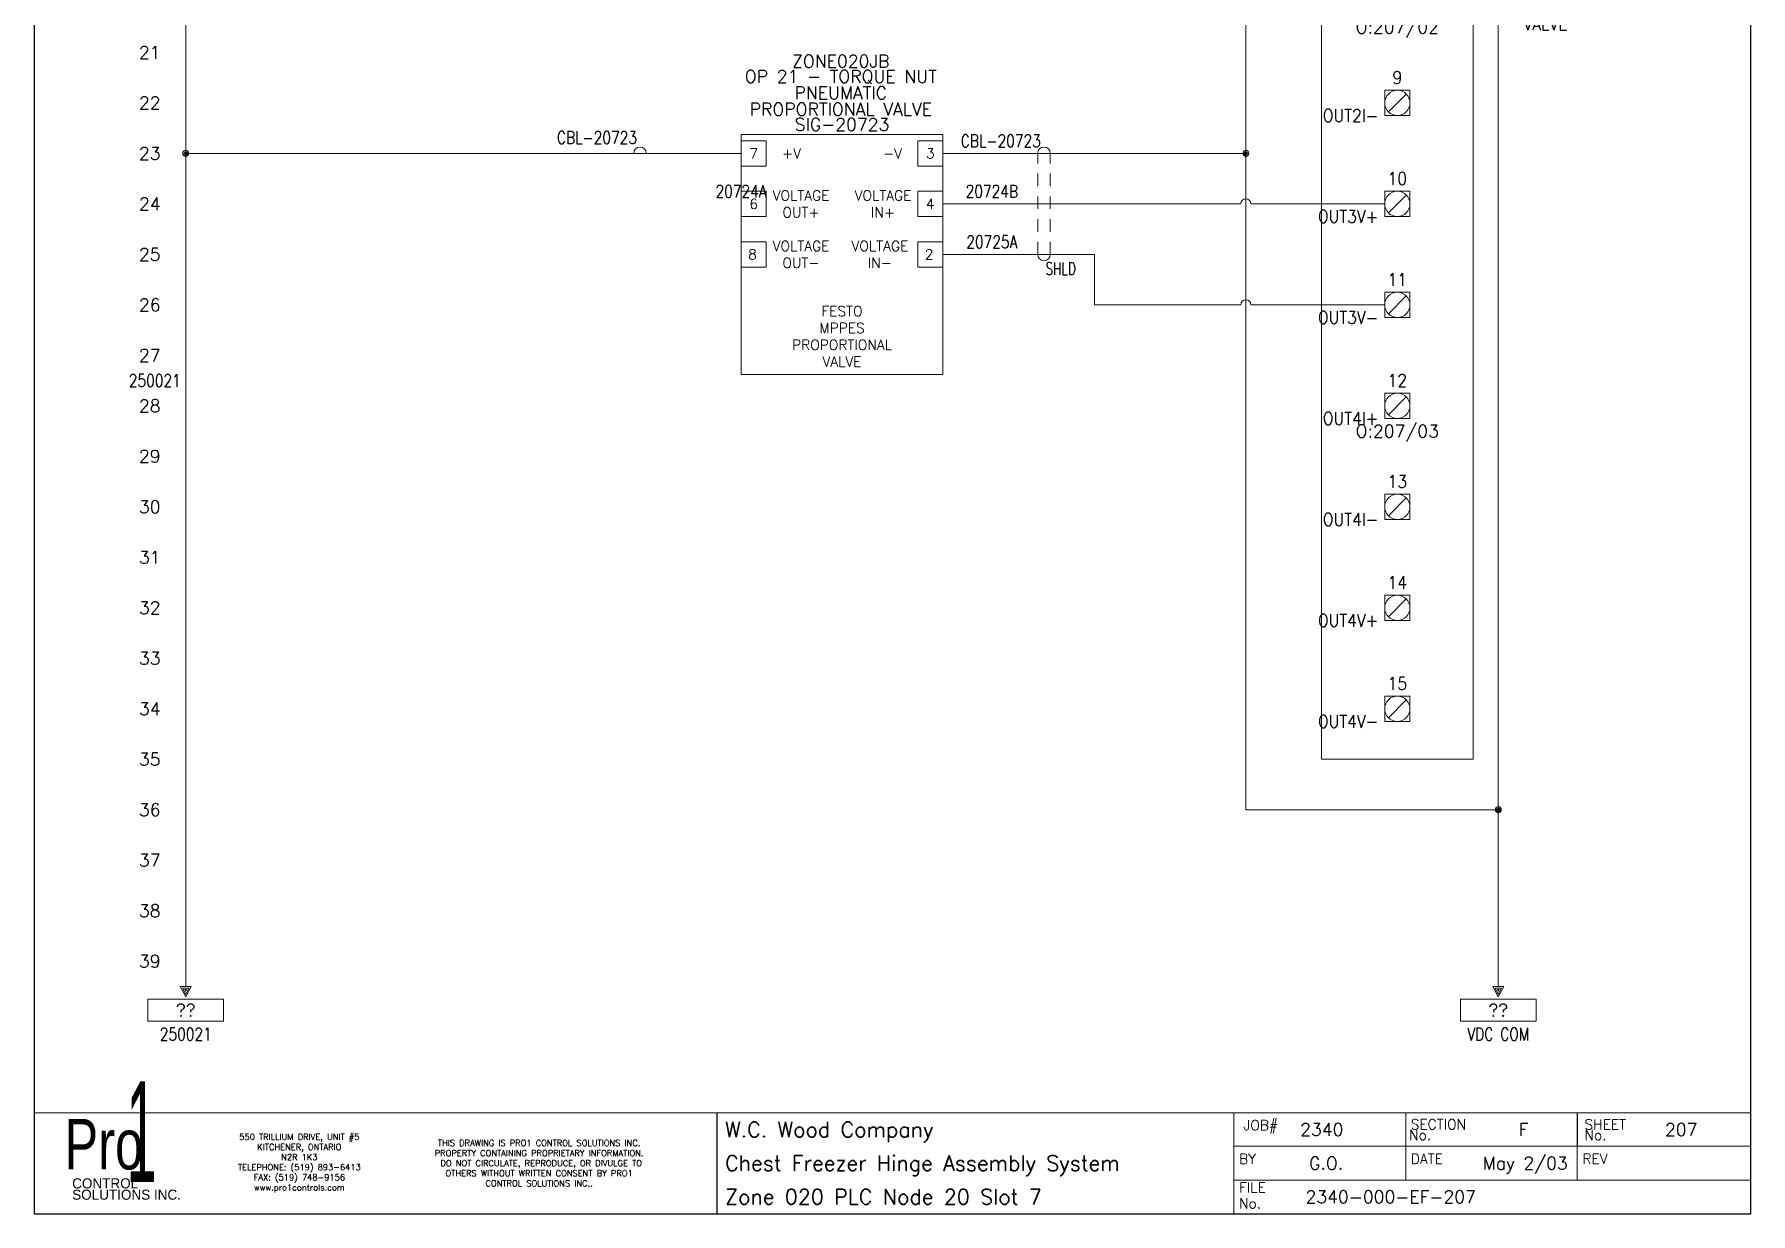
# Model space of a CAD drawing. Header units: inches. Extents: x 0 to 17, y 0 to 23.
# Drawn here: x 0 to 17, y 0 to 11.68 of the extents above; entities that cross this region are included whole.
import ezdxf
from ezdxf.enums import TextEntityAlignment as Align

# ---------------------------------------------------------------- set-up
doc = ezdxf.new("R2010")
doc.units = ezdxf.units.IN
doc.header["$MEASUREMENT"] = 0
doc.linetypes.add('HIDDEN2', pattern=[0.1875, 0.125, -0.0625])
for name, color, linetype, lineweight in [('BOARDER', 5, 'Continuous', 5), ('DESC', 1, 'Continuous', 5), ('LINK', 9, 'HIDDEN2', 5), ('LOC', 8, 'Continuous', 5), ('MISC', 2, 'Continuous', 5), ('SYMS', 7, 'Continuous', 5), ('TAGS', 2, 'Continuous', 5), ('TERMS', 2, 'Continuous', 5), ('Title_Block_Info', 2, 'Continuous', 5), ('WIRENO', 1, 'Continuous', 5), ('WIRES', 7, 'Continuous', 5), ('XREF', 1, 'Continuous', 5)]:
    doc.layers.add(name, color=color, linetype=linetype, lineweight=lineweight)
doc.styles.add('SIVAN', font='sivan.TTF', dxfattribs={"height": 1})
doc.styles.add('STACCO', font='STAC222N.TTF', dxfattribs={"height": 1})
doc.styles.get("Standard").update_dxf_attribs({"font": 'romans.shx'})
doc.styles.add('WD', font='romans.shx')

# ---------------------------------------------------------------- blocks, each defined once
blk = doc.blocks.new('HA2S4')
for p, q in [((-0.055, 0), (0.055, 0)), ((0, -0.102), (-0.055, 0)), ((0.055, 0), (0, -0.102)), ((0.375, -0.125), (-0.375, -0.125)), ((-0.375, -0.125), (-0.375, -0.344)), ((-0.031, -0.016), (0, -0.078)), ((0.031, -0.016), (-0.031, -0.016)), ((-0.008, -0.031), (0, -0.047)), ((0.008, -0.031), (-0.008, -0.031)), ((0, -0.078), (0.031, -0.016)), ((0, -0.047), (0.008, -0.031)), ((0.375, -0.344), (0.375, -0.125)), ((-0.375, -0.344), (0.375, -0.344))]:
    blk.add_line(p, q)
at = {"style": 'WD', "flags": 1}
for tag, p in [('X2TERM01', (0, 0)), ('SIGCODE', (0.088, -0.059))]:
    blk.add_attdef(tag, p, '', height=0.01, dxfattribs=at)
at = {"style": 'WD'}
blk.add_attdef('XREF', text='', height=0.125, dxfattribs=at).set_placement((0, -0.297), align=Align.CENTER)
at = {"style": 'WD', "width": 0.8, "flags": 8}
for tag, p in [('WIRENO', (0, -0.409)), ('DESC1', (0, -0.597))]:
    blk.add_attdef(tag, text='', height=0.125, dxfattribs=at).set_placement(p, align=Align.TOP_CENTER)
blk = doc.blocks.new('WDDOT')
for radius in [0.03, 0.0187, 0.00929]:
    blk.add_circle((0, 0), radius)
blk = doc.blocks.new('TB_P')
at = {"color": 5}
blk.add_line((6.764, 0), (6.764, 1), dxfattribs=at)
at = {"color": 5, "linetype": 'Continuous'}
blk.add_line((15.283, 1), (15.283, 0.667), dxfattribs=at)
blk.add_lwpolyline([(0, 0), (17, 0), (17, 23), (0, 23)], close=True, dxfattribs=at)
at = {"layer": 'BOARDER', "linetype": 'Continuous'}
for p, q in [((0, 1), (17, 1)), ((0, 1), (0, 0)), ((11.882, 1), (11.882, 0.667)), ((11.882, 1), (11.882, 0)), ((11.882, 1), (11.882, 0)), ((11.882, 1), (11.882, 0)), ((13.583, 1), (13.583, 0.667)), ((11.882, 0.667), (17, 0.667)), ((13.583, 0.667), (13.583, 0.333)), ((15.283, 0.667), (15.283, 0.333)), ((11.882, 0.333), (17, 0.333))]:
    blk.add_line(p, q, dxfattribs=at)
at = {"color": 5, "char_height": 0.06, "attachment_point": 5, "style": 'WD'}
for s, insert, width in [('550 TRILLIUM DRIVE, UNIT #5\\PKITCHENER, ONTARIO\\PN2R 1K3\\PTELEPHONE: (519) 893-6413\\PFAX: (519) 748-9156\\Pwww.pro1controls.com', (2.625, 0.5), 1.804), ('THIS DRAWING IS PRO1 CONTROL SOLUTIONS INC. PROPERTY CONTAINING PROPRIETARY INFORMATION.  DO NOT CIRCULATE, REPRODUCE, OR DIVULGE TO OTHERS WITHOUT WRITTEN CONSENT BY PRO1 CONTROL SOLUTIONS INC..', (5, 0.5), 2.264)]:
    blk.add_mtext(s, dxfattribs=dict(at, insert=insert, width=width))
at = {"color": 2, "linetype": 'Continuous', "style": 'WD', "flags": 1}
for tag, p in [('REV1_NO', (1.734, 3.29)), ('REV1_BY', (7.303, 3.29)), ('REV1_DATE', (9.562, 3.29)), ('REV2_NO', (1.734, 3.04)), ('REV2_BY', (7.303, 3.04)), ('REV2_DATE', (9.562, 3.04)), ('REV3_NO', (1.734, 2.79)), ('REV3_BY', (7.303, 2.79)), ('REV3_DATE', (9.562, 2.79)), ('REV4_NO', (1.734, 2.54)), ('REV4_BY', (7.303, 2.54)), ('REV4_DATE', (9.562, 2.54)), ('REV5_NO', (1.734, 2.29)), ('REV5_BY', (7.303, 2.29)), ('REV5_DATE', (9.562, 2.29)), ('REV6_NO', (1.734, 2.04)), ('REV6_BY', (7.303, 2.04)), ('REV6_DATE', (9.562, 2.04)), ('REV7_NO', (1.734, 1.79)), ('REV7_BY', (7.303, 1.79)), ('REV7_DATE', (9.562, 1.79)), ('REV8_NO', (1.734, 1.54)), ('REV8_BY', (7.303, 1.54)), ('REV8_DATE', (9.562, 1.54)), ('REV9_NO', (1.734, 1.29)), ('REV9_BY', (7.303, 1.29)), ('REV9_DATE', (9.562, 1.29))]:
    blk.add_attdef(tag, text='', height=0.15, dxfattribs=at).set_placement(p, align=Align.MIDDLE_CENTER)
for tag, p in [('REV1_CHANGE', (2.292, 3.29)), ('REV2_CHANGE', (2.292, 3.04)), ('REV3_CHANGE', (2.292, 2.79)), ('REV4_CHANGE', (2.292, 2.54)), ('REV5_CHANGE', (2.292, 2.29)), ('REV6_CHANGE', (2.292, 2.04)), ('REV7_CHANGE', (2.292, 1.79)), ('REV8_CHANGE', (2.292, 1.54)), ('REV9_CHANGE', (2.292, 1.29))]:
    blk.add_attdef(tag, text='', height=0.15, dxfattribs=at).set_placement(p, align=Align.MIDDLE_LEFT)
at = {"layer": 'BOARDER', "lineweight": 0}
for s, height, style, width, p in [('1', 1, 'SIVAN', 0.4, (1.062, 0.812)), ('Pro', 0.5, 'STACCO', 0.75, (0.688, 0.688))]:
    blk.add_text(s, height=height, dxfattribs=dict(at, style=style, width=width)).set_placement(p, align=Align.MIDDLE_CENTER)
at = {"layer": 'BOARDER', "linetype": 'Continuous', "style": 'WD'}
for s, p in [('JOB#', (11.976, 0.827)), ('SECTION', (13.633, 0.835)), ('SHEET', (15.354, 0.834)), ('No.', (13.617, 0.729)), ('No.', (15.354, 0.729)), ('BY', (11.933, 0.493)), ('DATE', (13.634, 0.493)), ('REV', (15.334, 0.493)), ('FILE', (11.932, 0.21)), ('No.', (11.932, 0.052))]:
    blk.add_text(s, height=0.1, dxfattribs=at).set_placement(p)
at = {"layer": 'BOARDER', "lineweight": 0, "style": 'STACCO'}
for s, p in [('CONTROL', (0.375, 0.3)), ('SOLUTIONS INC.', (0.375, 0.188))]:
    blk.add_text(s, height=0.1, dxfattribs=at).set_placement(p, align=Align.MIDDLE_LEFT)
at = {"layer": 'Title_Block_Info', "ltscale": 0.1}
for tag, p in [('CUSTOMER', (6.842, 0.833)), ('JOB DESCRIPTION LINE', (6.842, 0.5)), ('DRAWING DESCRIPTION', (6.842, 0.167))]:
    blk.add_attdef(tag, text='', height=0.15, dxfattribs=at).set_placement(p, align=Align.MIDDLE_LEFT)
at = {"layer": 'Title_Block_Info', "ltscale": 0.1, "style": 'WD'}
for tag, p in [('JOB #', (12.752, 0.833)), ('SEC. NO.', (14.75, 0.833)), ('SHT. NO.', (16.312, 0.833)), ('NAME', (12.795, 0.5)), ('REV', (16.194, 0.5))]:
    blk.add_attdef(tag, text='', height=0.125, dxfattribs=at).set_placement(p, align=Align.MIDDLE_CENTER)
blk.add_attdef('DATE', text='', height=0.125, dxfattribs=at).set_placement((15.188, 0.5), align=Align.MIDDLE_RIGHT)
blk.add_attdef('FILE NUMBER', text='', height=0.125, dxfattribs=at).set_placement((12.591, 0.167), align=Align.MIDDLE_LEFT)
blk = doc.blocks.new('WD_WNV')
at = {"linetype": 'Continuous', "style": 'WD', "width": 0.8}
blk.add_attdef('WIRENO', text='', height=0.125, dxfattribs=at).set_placement((-0.05, 0), align=Align.MIDDLE_RIGHT)
blk = doc.blocks.new('PLCIO_17DE')
at = {"layer": 'SYMS'}
for p, q in [((0.75, 0.5), (-0.75, 0.5)), ((-0.75, 0.5), (-0.75, -16.5)), ((0.75, -16.5), (0.75, 0.5)), ((-0.312, 0.125), (-0.062, 0.125)), ((-0.312, -0.125), (-0.312, 0.125)), ((-0.098, 0.089), (-0.277, -0.089)), ((-0.062, 0.125), (-0.062, -0.125)), ((0.062, 0.125), (0.312, 0.125)), ((0.062, -0.125), (0.062, 0.125)), ((0.277, 0.089), (0.098, -0.089)), ((0.312, 0.125), (0.312, -0.125)), ((-0.062, -0.125), (-0.312, -0.125)), ((0.312, -0.125), (0.062, -0.125)), ((-0.125, -0.875), (0.125, -0.875)), ((-0.125, -1.125), (-0.125, -0.875)), ((-0.125, -0.875), (0.125, -0.875)), ((-0.125, -1.125), (-0.125, -0.875)), ((0.088, -0.912), (-0.088, -1.088)), ((0.125, -0.875), (0.125, -1.125)), ((0.125, -0.875), (0.125, -1.125)), ((0.125, -1.125), (-0.125, -1.125)), ((0.125, -1.125), (-0.125, -1.125)), ((-0.125, -1.875), (0.125, -1.875)), ((-0.125, -2.125), (-0.125, -1.875)), ((-0.125, -1.875), (0.125, -1.875)), ((-0.125, -2.125), (-0.125, -1.875)), ((0.088, -1.912), (-0.088, -2.088)), ((0.125, -1.875), (0.125, -2.125)), ((0.125, -1.875), (0.125, -2.125)), ((0.125, -2.125), (-0.125, -2.125)), ((0.125, -2.125), (-0.125, -2.125)), ((-0.125, -2.875), (0.125, -2.875)), ((-0.125, -3.125), (-0.125, -2.875)), ((-0.125, -2.875), (0.125, -2.875)), ((-0.125, -3.125), (-0.125, -2.875)), ((0.125, -2.875), (0.125, -3.125)), ((0.125, -2.875), (0.125, -3.125)), ((0.088, -2.912), (-0.088, -3.088)), ((0.125, -3.125), (-0.125, -3.125)), ((0.125, -3.125), (-0.125, -3.125)), ((-0.125, -3.875), (0.125, -3.875)), ((-0.125, -4.125), (-0.125, -3.875)), ((-0.125, -3.875), (0.125, -3.875)), ((-0.125, -4.125), (-0.125, -3.875)), ((0.125, -3.875), (0.125, -4.125)), ((0.125, -3.875), (0.125, -4.125)), ((0.088, -3.912), (-0.088, -4.088)), ((0.125, -4.125), (-0.125, -4.125)), ((0.125, -4.125), (-0.125, -4.125)), ((-0.125, -4.875), (0.125, -4.875)), ((-0.125, -5.125), (-0.125, -4.875)), ((-0.125, -4.875), (0.125, -4.875)), ((-0.125, -5.125), (-0.125, -4.875)), ((0.088, -4.912), (-0.088, -5.088)), ((0.125, -4.875), (0.125, -5.125)), ((0.125, -4.875), (0.125, -5.125)), ((0.125, -5.125), (-0.125, -5.125)), ((0.125, -5.125), (-0.125, -5.125)), ((-0.125, -5.875), (0.125, -5.875)), ((-0.125, -6.125), (-0.125, -5.875)), ((-0.125, -5.875), (0.125, -5.875)), ((-0.125, -6.125), (-0.125, -5.875)), ((0.088, -5.912), (-0.088, -6.088)), ((0.125, -5.875), (0.125, -6.125)), ((0.125, -5.875), (0.125, -6.125)), ((0.125, -6.125), (-0.125, -6.125)), ((0.125, -6.125), (-0.125, -6.125)), ((-0.125, -6.875), (0.125, -6.875)), ((-0.125, -7.125), (-0.125, -6.875)), ((-0.125, -6.875), (0.125, -6.875)), ((-0.125, -7.125), (-0.125, -6.875)), ((0.088, -6.912), (-0.088, -7.088)), ((0.125, -6.875), (0.125, -7.125)), ((0.125, -6.875), (0.125, -7.125)), ((0.125, -7.125), (-0.125, -7.125)), ((0.125, -7.125), (-0.125, -7.125)), ((-0.125, -7.875), (0.125, -7.875)), ((-0.125, -8.125), (-0.125, -7.875)), ((-0.125, -7.875), (0.125, -7.875)), ((-0.125, -8.125), (-0.125, -7.875)), ((0.088, -7.912), (-0.088, -8.088)), ((0.125, -7.875), (0.125, -8.125)), ((0.125, -7.875), (0.125, -8.125)), ((0.125, -8.125), (-0.125, -8.125)), ((0.125, -8.125), (-0.125, -8.125)), ((-0.125, -8.875), (0.125, -8.875)), ((-0.125, -9.125), (-0.125, -8.875)), ((-0.125, -8.875), (0.125, -8.875)), ((-0.125, -9.125), (-0.125, -8.875)), ((0.088, -8.912), (-0.088, -9.088)), ((0.125, -8.875), (0.125, -9.125)), ((0.125, -8.875), (0.125, -9.125)), ((0.125, -9.125), (-0.125, -9.125)), ((0.125, -9.125), (-0.125, -9.125)), ((-0.125, -9.875), (0.125, -9.875)), ((-0.125, -10.125), (-0.125, -9.875)), ((-0.125, -9.875), (0.125, -9.875)), ((-0.125, -10.125), (-0.125, -9.875)), ((0.088, -9.912), (-0.088, -10.088)), ((0.125, -9.875), (0.125, -10.125)), ((0.125, -9.875), (0.125, -10.125)), ((0.125, -10.125), (-0.125, -10.125)), ((0.125, -10.125), (-0.125, -10.125)), ((-0.125, -10.875), (0.125, -10.875)), ((-0.125, -11.125), (-0.125, -10.875)), ((-0.125, -10.875), (0.125, -10.875)), ((-0.125, -11.125), (-0.125, -10.875)), ((0.125, -10.875), (0.125, -11.125)), ((0.125, -10.875), (0.125, -11.125)), ((0.088, -10.912), (-0.088, -11.088)), ((0.125, -11.125), (-0.125, -11.125)), ((0.125, -11.125), (-0.125, -11.125)), ((-0.125, -11.875), (0.125, -11.875)), ((-0.125, -12.125), (-0.125, -11.875)), ((-0.125, -11.875), (0.125, -11.875)), ((-0.125, -12.125), (-0.125, -11.875)), ((0.125, -11.875), (0.125, -12.125)), ((0.125, -11.875), (0.125, -12.125)), ((0.088, -11.912), (-0.088, -12.088)), ((0.125, -12.125), (-0.125, -12.125)), ((0.125, -12.125), (-0.125, -12.125)), ((-0.125, -12.875), (0.125, -12.875)), ((-0.125, -13.125), (-0.125, -12.875)), ((-0.125, -12.875), (0.125, -12.875)), ((-0.125, -13.125), (-0.125, -12.875)), ((0.088, -12.912), (-0.088, -13.088)), ((0.125, -12.875), (0.125, -13.125)), ((0.125, -12.875), (0.125, -13.125)), ((0.125, -13.125), (-0.125, -13.125)), ((0.125, -13.125), (-0.125, -13.125)), ((-0.125, -13.875), (0.125, -13.875)), ((-0.125, -14.125), (-0.125, -13.875)), ((-0.125, -13.875), (0.125, -13.875)), ((-0.125, -14.125), (-0.125, -13.875)), ((0.088, -13.912), (-0.088, -14.088)), ((0.125, -13.875), (0.125, -14.125)), ((0.125, -13.875), (0.125, -14.125)), ((0.125, -14.125), (-0.125, -14.125)), ((0.125, -14.125), (-0.125, -14.125)), ((-0.125, -14.875), (0.125, -14.875)), ((-0.125, -15.125), (-0.125, -14.875)), ((-0.125, -14.875), (0.125, -14.875)), ((-0.125, -15.125), (-0.125, -14.875)), ((0.088, -14.912), (-0.088, -15.088)), ((0.125, -14.875), (0.125, -15.125)), ((0.125, -14.875), (0.125, -15.125)), ((0.125, -15.125), (-0.125, -15.125)), ((0.125, -15.125), (-0.125, -15.125)), ((-0.125, -15.875), (0.125, -15.875)), ((-0.125, -16.125), (-0.125, -15.875)), ((-0.125, -15.875), (0.125, -15.875)), ((-0.125, -16.125), (-0.125, -15.875)), ((0.088, -15.912), (-0.088, -16.088)), ((0.125, -15.875), (0.125, -16.125)), ((0.125, -15.875), (0.125, -16.125)), ((0.125, -16.125), (-0.125, -16.125)), ((0.125, -16.125), (-0.125, -16.125)), ((-0.75, -16.5), (0.75, -16.5))]:
    blk.add_line(p, q, dxfattribs=at)
for centre, radius in [((-0.188, 0), 0.126), ((0.188, 0), 0.126), ((0, -1), 0.125), ((0, -2), 0.125), ((0, -3), 0.125), ((0, -4), 0.125), ((0, -5), 0.125), ((0, -6), 0.125), ((0, -7), 0.125), ((0, -8), 0.125), ((0, -9), 0.125), ((0, -10), 0.125), ((0, -11), 0.125), ((0, -12), 0.125), ((0, -13), 0.125), ((0, -14), 0.125), ((0, -15), 0.125), ((0, -16), 0.125)]:
    blk.add_circle(centre, radius, dxfattribs=at)
at = {"layer": 'SYMS', "style": 'WD'}
for tag, width, p in [('INST', 0.8, (0, 1.482)), ('LOC', 0.8, (0, 1.312)), ('MFG', 0.8, (0, 1.156)), ('CAT', 0.9, (0, 1)), ('DESC', 0.8, (0, 0.53)), ('TERM01L', 0.75, (-0.188, 0.156)), ('TERM01R', 0.75, (0.188, 0.156)), ('TERM02', 0.9, (0, -0.812)), ('TERM03', 0.9, (0, -1.812)), ('TERM04', 0.9, (0, -2.812)), ('TERM05', 0.9, (0, -3.812)), ('TERM06', 0.9, (0, -4.812)), ('TERM07', 0.9, (0, -5.812)), ('TERM08', 0.9, (0, -6.812)), ('TERM09', 0.9, (0, -7.812)), ('TERM10', 0.9, (0, -8.812)), ('TERM11', 0.9, (0, -9.812)), ('TERM12', 0.9, (0, -10.812)), ('TERM13', 0.9, (0, -11.812)), ('TERM14', 0.9, (0, -12.812)), ('TERM15', 0.9, (0, -13.812)), ('TERM16', 0.9, (0, -14.812)), ('TERM17', 0.9, (0, -15.812))]:
    blk.add_attdef(tag, text='', height=0.125, dxfattribs=dict(at, width=width)).set_placement(p, align=Align.CENTER)
at = {"layer": 'SYMS', "linetype": 'Continuous', "style": 'WD', "flags": 9}
blk.add_attdef('ASSYCODE', text='', height=0.01, dxfattribs=at).set_placement((0.23, 1.071), align=Align.CENTER)
at = {"layer": 'SYMS', "style": 'WD'}
for tag, p in [('LINE1', (0, 0.844)), ('LINE2', (0, 0.688)), ('TAG', (0, 0.322))]:
    blk.add_attdef(tag, text='', height=0.125, dxfattribs=at).set_placement(p, align=Align.CENTER)
at = {"layer": 'SYMS', "style": 'WD', "flags": 1}
for tag, p in [('X4TERM01L', (-0.312, 0)), ('X1TERM01R', (0.312, 0)), ('X4TERM02', (-0.125, -1)), ('X4TERM03', (-0.125, -2)), ('X4TERM04', (-0.125, -3)), ('X4TERM05', (-0.125, -4)), ('X4TERM06', (-0.125, -5)), ('X4TERM07', (-0.125, -6)), ('X4TERM08', (-0.125, -7)), ('X4TERM09', (-0.125, -8)), ('X4TERM10', (-0.125, -9)), ('X4TERM11', (-0.125, -10)), ('X4TERM12', (-0.125, -11)), ('X4TERM13', (-0.125, -12)), ('X4TERM14', (-0.125, -13)), ('X4TERM15', (-0.125, -14)), ('X4TERM16', (-0.125, -15)), ('X4TERM17', (-0.125, -16))]:
    blk.add_attdef(tag, p, '', height=0.01, dxfattribs=at)
at = {"layer": 'SYMS', "style": 'WD', "width": 0.9}
for tag, p in [('TERMDESC01L', (-0.188, -0.172)), ('TERMDESC01R', (0.188, -0.172))]:
    blk.add_attdef(tag, text='', height=0.125, dxfattribs=at).set_placement(p, align=Align.TOP_CENTER)
for tag, p in [('DESCA02', (1.25, -0.969)), ('DESCB02', (1.25, -1.125)), ('DESCC02', (1.25, -1.281)), ('DESCD02', (1.25, -1.438)), ('DESCE02', (1.25, -1.594)), ('DESCA06', (1.25, -4.969)), ('DESCB06', (1.25, -5.125)), ('DESCC06', (1.25, -5.281)), ('DESCD06', (1.25, -5.438)), ('DESCE06', (1.25, -5.594)), ('DESCA10', (1.25, -8.969)), ('DESCB10', (1.25, -9.125)), ('DESCC10', (1.25, -9.281)), ('DESCD10', (1.25, -9.438)), ('DESCE10', (1.25, -9.594)), ('DESCA14', (1.25, -12.969)), ('DESCB14', (1.25, -13.125)), ('DESCC14', (1.25, -13.281)), ('DESCD14', (1.25, -13.438)), ('DESCE14', (1.25, -13.594))]:
    blk.add_attdef(tag, p, '', height=0.125, dxfattribs=at)
for tag, p in [('TERMDESC02', (-0.188, -1.062)), ('TERMDESC03', (-0.188, -2.062)), ('TERMDESC04', (-0.188, -3.062)), ('TERMDESC05', (-0.188, -4.062)), ('TERMDESC06', (-0.188, -5.062)), ('TERMDESC07', (-0.188, -6.062)), ('TERMDESC08', (-0.188, -7.062)), ('TERMDESC09', (-0.188, -8.062)), ('TERMDESC10', (-0.188, -9.062)), ('TERMDESC11', (-0.188, -10.062)), ('TERMDESC12', (-0.188, -11.062)), ('TERMDESC13', (-0.188, -12.062)), ('TERMDESC14', (-0.188, -13.062)), ('TERMDESC15', (-0.188, -14.062)), ('TERMDESC16', (-0.188, -15.062)), ('TERMDESC17', (-0.188, -16.062))]:
    blk.add_attdef(tag, text='', height=0.125, dxfattribs=at).set_placement(p, align=Align.TOP_RIGHT)
at = {"layer": 'SYMS', "style": 'WD'}
for tag, p in [('TAGA02', (0, -1.188)), ('TAGA06', (0, -5.188)), ('TAGA10', (0, -9.188)), ('TAGA14', (0, -13.188))]:
    blk.add_attdef(tag, text='', height=0.125, dxfattribs=at).set_placement(p, align=Align.TOP_CENTER)
blk = doc.blocks.new('HW01_1')
blk.add_line((0.031, 0), (-0.031, 0))
blk.add_arc((0, 0), 0.0625, 360, 180)
at = {"style": 'WD', "width": 0.7, "flags": 1}
for tag, p in [('INST', (0, 0.396)), ('LOC', (0, 0.227))]:
    blk.add_attdef(tag, text='', height=0.125, dxfattribs=at).set_placement(p, align=Align.CENTER)
at = {"style": 'WD', "width": 0.8}
blk.add_attdef('TAG1', text='', height=0.125, dxfattribs=at).set_placement((-0.031, 0.062), align=Align.RIGHT)
at = {"style": 'WD', "width": 0.7, "flags": 1}
for tag, p in [('X2TERMDESC02', (0.016, 0.109)), ('XREF', (0.078, -0.3)), ('DESC1', (0.078, -0.459)), ('DESC2', (0.078, -0.621))]:
    blk.add_attdef(tag, p, '', height=0.125, dxfattribs=at)
at = {"style": 'WD', "width": 0.8}
blk.add_attdef('RATING1', (0.094, 0.062), '', height=0.125, dxfattribs=at)
at = {"style": 'WD'}
for tag, p in [('X8LINKL', (-0.062, 0)), ('X8LINKR', (0.062, 0))]:
    blk.add_attdef(tag, p, '', height=0.01, dxfattribs=at)
at = {"style": 'WD', "flags": 1}
for tag, p in [('X4TERM01', (-0.031, 0)), ('X2TERM02', (0, 0.062)), ('X1TERM01', (0.031, 0)), ('WD_NOTJUMPERED', (0.097, 0.062))]:
    blk.add_attdef(tag, p, '', height=0.01, dxfattribs=at)
at = {"linetype": 'Continuous', "style": 'WD', "flags": 9}
blk.add_attdef('ASSYCODE', text='', height=0.01, dxfattribs=at).set_placement((0.029, 0.042), align=Align.CENTER)
at = {"style": 'WD', "flags": 9}
blk.add_attdef('FAMILY', text='', height=0.01, dxfattribs=at).set_placement((0.023, 0.118), align=Align.CENTER)
at = {"style": 'WD', "width": 0.8, "flags": 1}
blk.add_attdef('MFG', text='', height=0.0938, dxfattribs=at).set_placement((-0.125, -0.031), align=Align.TOP_RIGHT)
blk.add_attdef('CAT', text='', height=0.0938, dxfattribs=at).set_placement((0.031, -0.031), align=Align.TOP_LEFT)
blk = doc.blocks.new('HW02_B')
blk.add_line((0.031, 0), (-0.031, 0))
at = {"style": 'WD', "width": 0.7, "flags": 1}
for tag, p in [('INST', (0, 0.349)), ('LOC', (0, 0.18))]:
    blk.add_attdef(tag, text='', height=0.125, dxfattribs=at).set_placement(p, align=Align.CENTER)
at = {"style": 'WD', "width": 0.8}
blk.add_attdef('TAG2', text='', height=0.125, dxfattribs=at).set_placement((-0.031, 0.031), align=Align.RIGHT)
at = {"style": 'WD', "flags": 1}
for tag, p in [('X4TERM01', (-0.031, 0)), ('X1TERM01', (0.031, 0))]:
    blk.add_attdef(tag, p, '', height=0.01, dxfattribs=at)
at = {"style": 'WD'}
for tag, p in [('X2LINK', (0, 0.125)), ('X8LINK', (0, -0.125))]:
    blk.add_attdef(tag, p, '', height=0.01, dxfattribs=at)
at = {"style": 'WD', "flags": 9}
blk.add_attdef('FAMILY', text='', height=0.01, dxfattribs=at).set_placement((0.023, 0.118), align=Align.CENTER)
at = {"style": 'WD', "width": 0.8}
blk.add_attdef('RATING1', (0.094, 0.031), '', height=0.125, dxfattribs=at)
at = {"style": 'WD', "width": 0.7, "flags": 1}
for tag, p in [('XREF', (0.109, -0.175)), ('DESC1', (0.109, -0.334)), ('DESC2', (0.109, -0.496))]:
    blk.add_attdef(tag, p, '', height=0.125, dxfattribs=at)
blk = doc.blocks.new('HW02_1')
blk.add_line((0.031, 0), (-0.031, 0))
blk.add_arc((0, 0), 0.0625, 180, 0)
at = {"style": 'WD', "width": 0.7, "flags": 1}
for tag, p in [('INST', (0, 0.349)), ('LOC', (0, 0.18))]:
    blk.add_attdef(tag, text='', height=0.125, dxfattribs=at).set_placement(p, align=Align.CENTER)
at = {"style": 'WD', "width": 0.8}
blk.add_attdef('TAG2', text='', height=0.125, dxfattribs=at).set_placement((-0.031, 0.031), align=Align.RIGHT)
at = {"style": 'WD'}
for tag, p in [('X2LINKL', (-0.063, 0)), ('X2LINKR', (0.062, 0))]:
    blk.add_attdef(tag, p, '', height=0.01, dxfattribs=at)
at = {"style": 'WD', "flags": 1}
for tag, p in [('X4TERM01', (-0.031, 0)), ('X1TERM01', (0.031, 0)), ('X8TERM02', (0, -0.063)), ('WD_NOTJUMPERED', (0.097, -0.063))]:
    blk.add_attdef(tag, p, '', height=0.01, dxfattribs=at)
at = {"style": 'WD', "flags": 9}
blk.add_attdef('FAMILY', text='', height=0.01, dxfattribs=at).set_placement((0.023, 0.118), align=Align.CENTER)
at = {"style": 'WD'}
for tag, p, width in [('RATING1', (0.094, 0.031), 0.8), ('X8TERMDESC02', (0.016, -0.204), 0.7)]:
    blk.add_attdef(tag, p, '', height=0.125, dxfattribs=dict(at, width=width))
at = {"style": 'WD', "width": 0.7, "flags": 1}
for tag, p in [('XREF', (0.016, -0.363)), ('DESC1', (0.016, -0.521)), ('DESC2', (0.016, -0.684))]:
    blk.add_attdef(tag, p, '', height=0.125, dxfattribs=at)
blk = doc.blocks.new('HW02_1T')
blk.add_line((0.031, 0), (-0.031, 0))
blk.add_arc((0, 0), 0.0625, 360, 180)
at = {"style": 'WD', "width": 0.7, "flags": 1}
for tag, p in [('INST', (0, 0.412)), ('LOC', (0, 0.242))]:
    blk.add_attdef(tag, text='', height=0.125, dxfattribs=at).set_placement(p, align=Align.CENTER)
at = {"style": 'WD', "width": 0.8}
blk.add_attdef('TAG2', text='', height=0.125, dxfattribs=at).set_placement((-0.031, 0.094), align=Align.RIGHT)
at = {"style": 'WD', "width": 0.7, "flags": 1}
for tag, p in [('X2TERMDESC02', (0.016, 0.109)), ('XREF', (0.078, -0.175)), ('DESC1', (0.078, -0.334)), ('DESC2', (0.078, -0.496))]:
    blk.add_attdef(tag, p, '', height=0.125, dxfattribs=at)
at = {"style": 'WD', "width": 0.8}
blk.add_attdef('RATING1', (0.094, 0.094), '', height=0.125, dxfattribs=at)
at = {"style": 'WD'}
for tag, p in [('X2LINKL', (-0.062, 0)), ('X2LINKR', (0.062, 0))]:
    blk.add_attdef(tag, p, '', height=0.01, dxfattribs=at)
at = {"style": 'WD', "flags": 1}
for tag, p in [('X4TERM01', (-0.031, 0)), ('X2TERM02', (0, 0.062)), ('X1TERM01', (0.031, 0)), ('WD_NOTJUMPERED', (0.097, 0.062))]:
    blk.add_attdef(tag, p, '', height=0.01, dxfattribs=at)
at = {"style": 'WD', "flags": 9}
blk.add_attdef('FAMILY', text='', height=0.01, dxfattribs=at).set_placement((0.023, 0.118), align=Align.CENTER)
blk = doc.blocks.new('HMISC_CAT1_FESTO_MPPES')
at = {"linetype": 'Continuous'}
for points in [[(-1, 0.188), (1, 0.188), (1, -2.188), (-1, -2.188)], [(-1, -0.125), (-0.75, -0.125), (-0.75, 0.125), (-1, 0.125)], [(0.75, -0.125), (1, -0.125), (1, 0.125), (0.75, 0.125)], [(-1, -0.625), (-0.75, -0.625), (-0.75, -0.375), (-1, -0.375)], [(0.75, -0.625), (1, -0.625), (1, -0.375), (0.75, -0.375)], [(-1, -1.125), (-0.75, -1.125), (-0.75, -0.875), (-1, -0.875)], [(0.75, -1.125), (1, -1.125), (1, -0.875), (0.75, -0.875)]]:
    blk.add_lwpolyline(points, close=True, dxfattribs=at)
at = {"linetype": 'Continuous', "char_height": 0.1, "attachment_point": 5}
for s, insert, width in [('7', (-0.875, 0), 0.259), ('+V', (-0.5, 0), 0.259), ('-V', (0.5, 0), 0.259), ('3', (0.875, 0), 0.259), ('6', (-0.875, -0.5), 0.25), ('VOLTAGE OUT+', (-0.406, -0.5), 0.25), ('VOLTAGE IN+', (0.406, -0.5), 0.25), ('4', (0.875, -0.5), 0.25), ('8', (-0.887, -1), 0.25), ('VOLTAGE OUT-', (-0.406, -1), 0.25), ('VOLTAGE IN-', (0.375, -1), 0.25), ('2', (0.863, -1), 0.25), ('FESTO MPPES PROPORTIONAL VALVE', (0, -1.812), 0.25)]:
    blk.add_mtext(s, dxfattribs=dict(at, insert=insert, width=width))
at = {"style": 'WD'}
for tag, p in [('INST', (-0.012, 1.013)), ('LOC', (-0.012, 0.85)), ('DESC1', (-0.012, 0.7)), ('DESC2', (-0.012, 0.538)), ('DESC3', (-0.012, 0.375)), ('TAG1', (0, 0.225))]:
    blk.add_attdef(tag, text='', height=0.125, dxfattribs=at).set_placement(p, align=Align.CENTER)
at = {"style": 'WD', "flags": 1}
for tag, p, height in [('X4TERM01', (-1, 0), 0.005), ('X1TERM25', (1, 0), 0.005), ('X4TERM02', (-1, -0.5), 0.005), ('X1TERM26', (1, -0.5), 0.005), ('X4TERM03', (-1, -1), 0.005), ('FAMILY', (-0.075, -0.975), 0.01), ('X1TERM27', (1, -1), 0.005), ('MFG', (-0.037, -1.238), 0.01), ('ASSYCODE', (-0.3, -1.45), 0.01), ('CAT', (-0.162, -1.438), 0.01)]:
    blk.add_attdef(tag, p, '', height=height, dxfattribs=at)
blk = doc.blocks.new('WD_WNH')
at = {"linetype": 'Continuous', "style": 'WD', "width": 0.8}
blk.add_attdef('WIRENO', text='', height=0.125, dxfattribs=at).set_placement((0, 0.0625), align=Align.CENTER)

msp = doc.modelspace()

# ---------------------------------------------------------------- linework, layer by layer
at = {"layer": 'LINK'}
for points in [[(9.938, 9.5), (9.938, 10.5)], [(10.062, 9.5), (10.062, 10.5)]]:
    msp.add_lwpolyline(points, dxfattribs=at)
at = {"layer": 'WIRES'}
for p, q in [((1.5, 22.25), (1.5, 2.25)), ((14.5, 22.25), (14.5, 2.25)), ((12, 20), (12, 4)), ((5.969, 10.5), (1.5, 10.5)), ((7, 10.5), (6.031, 10.5)), ((9, 10.5), (9.969, 10.5)), ((10.031, 10.5), (12, 10.5)), ((7, 10), (7, 10)), ((9.969, 10), (9, 10)), ((11.95, 10), (10.031, 10)), ((13.375, 10), (12.05, 10)), ((9, 9.5), (9.969, 9.5)), ((10.031, 9.5), (10.5, 9.5)), ((10.5, 9.5), (10.5, 9)), ((11.95, 9), (10.5, 9)), ((13.375, 9), (12.05, 9)), ((12, 4), (14.5, 4))]:
    msp.add_line(p, q, dxfattribs=at)
for centre in [(12, 10), (12, 9)]:
    msp.add_arc(centre, 0.05, 0, 180, dxfattribs=at)

# ---------------------------------------------------------------- block references
ref = msp.add_blockref('TB_P', (0, 0))
ref.add_attrib('CUSTOMER', 'W.C. Wood Company', dxfattribs={"layer": 'MISC', "ltscale": 0.1, "height": 0.15}).set_placement((6.842, 0.833), align=Align.MIDDLE_LEFT)
ref.add_attrib('JOB DESCRIPTION LINE', 'Chest Freezer Hinge Assembly System', dxfattribs={"layer": 'MISC', "ltscale": 0.1, "height": 0.15}).set_placement((6.842, 0.5), align=Align.MIDDLE_LEFT)
ref.add_attrib('DRAWING DESCRIPTION', 'Zone 020 PLC Node 20 Slot 7', dxfattribs={"layer": 'MISC', "ltscale": 0.1, "height": 0.15}).set_placement((6.842, 0.167), align=Align.MIDDLE_LEFT)
ref.add_attrib('JOB #', '2340', dxfattribs={"layer": 'MISC', "ltscale": 0.1, "height": 0.125, "style": 'WD'}).set_placement((12.752, 0.833), align=Align.MIDDLE_CENTER)
ref.add_attrib('SEC. NO.', 'F', dxfattribs={"layer": 'MISC', "ltscale": 0.1, "height": 0.125, "style": 'WD'}).set_placement((14.75, 0.833), align=Align.MIDDLE_CENTER)
ref.add_attrib('SHT. NO.', '207', dxfattribs={"layer": 'MISC', "ltscale": 0.1, "height": 0.125, "style": 'WD'}).set_placement((16.312, 0.833), align=Align.MIDDLE_CENTER)
ref.add_attrib('FILE NUMBER', '2340-000-EF-207', dxfattribs={"layer": 'MISC', "ltscale": 0.1, "height": 0.125, "style": 'WD'}).set_placement((12.591, 0.167), align=Align.MIDDLE_LEFT)
ref.add_attrib('NAME', 'G.O.', dxfattribs={"layer": 'MISC', "ltscale": 0.1, "height": 0.125, "style": 'WD'}).set_placement((12.795, 0.5), align=Align.MIDDLE_CENTER)
ref.add_attrib('DATE', 'May 2/03', dxfattribs={"layer": 'MISC', "ltscale": 0.1, "height": 0.125, "style": 'WD'}).set_placement((15.188, 0.5), align=Align.MIDDLE_RIGHT)
at = {"layer": 'SYMS'}
ref = msp.add_blockref('PLCIO_17DE', (13.5, 21), dxfattribs=at)
ref.add_attrib('TERMDESC01L', '+24V', dxfattribs={"layer": 'TERMS', "height": 0.125, "style": 'WD', "width": 0.9}).set_placement((13.312, 20.828), align=Align.TOP_CENTER)
ref.add_attrib('TERMDESC01R', 'COM', dxfattribs={"layer": 'TERMS', "height": 0.125, "style": 'WD', "width": 0.9}).set_placement((13.688, 20.828), align=Align.TOP_CENTER)
ref.add_attrib('CAT', '1794-IF2XOF2I', dxfattribs={"layer": 'MISC', "height": 0.125, "style": 'WD', "width": 0.9}).set_placement((13.5, 22), align=Align.CENTER)
ref.add_attrib('TAG', 'R20/S7', dxfattribs={"layer": 'TAGS', "height": 0.125, "style": 'WD'}).set_placement((13.5, 21.322), align=Align.CENTER)
ref.add_attrib('LINE1', 'RACK 20', dxfattribs={"layer": 'MISC', "height": 0.125, "style": 'WD'}).set_placement((13.5, 21.844), align=Align.CENTER)
ref.add_attrib('DESC', 'ANALOG COMBINATION', dxfattribs={"layer": 'DESC', "height": 0.125, "style": 'WD', "width": 0.8}).set_placement((13.5, 21.53), align=Align.CENTER)
ref.add_attrib('LINE2', 'SLOT 7', dxfattribs={"layer": 'MISC', "height": 0.125, "style": 'WD'}).set_placement((13.5, 21.688), align=Align.CENTER)
ref.add_attrib('MFG', 'AB', dxfattribs={"layer": 'MISC', "height": 0.125, "style": 'WD', "width": 0.8}).set_placement((13.5, 22.156), align=Align.CENTER)
ref.add_attrib('LOC', 'ZONE020JB', dxfattribs={"layer": 'LOC', "height": 0.125, "style": 'WD', "width": 0.8}).set_placement((13.5, 22.312), align=Align.CENTER)
ref.add_attrib('TERM02', '0', dxfattribs={"layer": 'TERMS', "height": 0.125, "style": 'WD', "width": 0.9}).set_placement((13.5, 20.188), align=Align.CENTER)
ref.add_attrib('TAGA02', 'I:207/00', dxfattribs={"layer": 'TAGS', "height": 0.125, "style": 'WD'}).set_placement((13.5, 19.812), align=Align.TOP_CENTER)
ref.add_attrib('DESCA02', 'OP 21 - TORQUE NUT', (14.75, 20.031), dxfattribs={"layer": 'DESC', "height": 0.125, "style": 'WD', "width": 0.9})
ref.add_attrib('DESCB02', 'LOAD CELL', (14.75, 19.875), dxfattribs={"layer": 'DESC', "height": 0.125, "style": 'WD', "width": 0.9})
ref.add_attrib('TERMDESC02', 'IN0I+', dxfattribs={"layer": 'TERMS', "height": 0.125, "style": 'WD', "width": 0.9}).set_placement((13.312, 19.938), align=Align.TOP_RIGHT)
ref.add_attrib('DESCC02', 'CONDITIONER', (14.75, 19.719), dxfattribs={"layer": 'DESC', "height": 0.125, "style": 'WD', "width": 0.9})
ref.add_attrib('TERM03', '1', dxfattribs={"layer": 'TERMS', "height": 0.125, "style": 'WD', "width": 0.9}).set_placement((13.5, 19.188), align=Align.CENTER)
ref.add_attrib('TERMDESC03', 'IN0I-', dxfattribs={"layer": 'TERMS', "height": 0.125, "style": 'WD', "width": 0.9}).set_placement((13.312, 18.938), align=Align.TOP_RIGHT)
ref.add_attrib('TERM04', '2', dxfattribs={"layer": 'TERMS', "height": 0.125, "style": 'WD', "width": 0.9}).set_placement((13.5, 18.188), align=Align.CENTER)
ref.add_attrib('TERMDESC04', 'IN0V+', dxfattribs={"layer": 'TERMS', "height": 0.125, "style": 'WD', "width": 0.9}).set_placement((13.312, 17.938), align=Align.TOP_RIGHT)
ref.add_attrib('TERM05', '3', dxfattribs={"layer": 'TERMS', "height": 0.125, "style": 'WD', "width": 0.9}).set_placement((13.5, 17.188), align=Align.CENTER)
ref.add_attrib('TERMDESC05', 'IN0V-', dxfattribs={"layer": 'TERMS', "height": 0.125, "style": 'WD', "width": 0.9}).set_placement((13.312, 16.938), align=Align.TOP_RIGHT)
ref.add_attrib('TERM06', '4', dxfattribs={"layer": 'TERMS', "height": 0.125, "style": 'WD', "width": 0.9}).set_placement((13.5, 16.188), align=Align.CENTER)
ref.add_attrib('TAGA06', 'I:207/01', dxfattribs={"layer": 'TAGS', "height": 0.125, "style": 'WD'}).set_placement((13.5, 15.812), align=Align.TOP_CENTER)
ref.add_attrib('DESCA06', 'OP 21 - TORQUE NUT', (14.75, 16.031), dxfattribs={"layer": 'DESC', "height": 0.125, "style": 'WD', "width": 0.9})
ref.add_attrib('DESCB06', 'LINEAR TRANSDUCER', (14.75, 15.875), dxfattribs={"layer": 'DESC', "height": 0.125, "style": 'WD', "width": 0.9})
ref.add_attrib('TERMDESC06', 'IN1I+', dxfattribs={"layer": 'TERMS', "height": 0.125, "style": 'WD', "width": 0.9}).set_placement((13.312, 15.938), align=Align.TOP_RIGHT)
ref.add_attrib('DESCC06', 'SIGNAL CONDITIONER', (14.75, 15.719), dxfattribs={"layer": 'DESC', "height": 0.125, "style": 'WD', "width": 0.9})
ref.add_attrib('TERM07', '5', dxfattribs={"layer": 'TERMS', "height": 0.125, "style": 'WD', "width": 0.9}).set_placement((13.5, 15.188), align=Align.CENTER)
ref.add_attrib('TERMDESC07', 'IN1I-', dxfattribs={"layer": 'TERMS', "height": 0.125, "style": 'WD', "width": 0.9}).set_placement((13.312, 14.938), align=Align.TOP_RIGHT)
ref.add_attrib('TERM08', '6', dxfattribs={"layer": 'TERMS', "height": 0.125, "style": 'WD', "width": 0.9}).set_placement((13.5, 14.188), align=Align.CENTER)
ref.add_attrib('TERMDESC08', 'IN1V+', dxfattribs={"layer": 'TERMS', "height": 0.125, "style": 'WD', "width": 0.9}).set_placement((13.312, 13.938), align=Align.TOP_RIGHT)
ref.add_attrib('TERM09', '7', dxfattribs={"layer": 'TERMS', "height": 0.125, "style": 'WD', "width": 0.9}).set_placement((13.5, 13.188), align=Align.CENTER)
ref.add_attrib('TERMDESC09', 'IN1V-', dxfattribs={"layer": 'TERMS', "height": 0.125, "style": 'WD', "width": 0.9}).set_placement((13.312, 12.938), align=Align.TOP_RIGHT)
ref.add_attrib('TERM10', '8', dxfattribs={"layer": 'TERMS', "height": 0.125, "style": 'WD', "width": 0.9}).set_placement((13.5, 12.188), align=Align.CENTER)
ref.add_attrib('TAGA10', 'O:207/02', dxfattribs={"layer": 'TAGS', "height": 0.125, "style": 'WD'}).set_placement((13.5, 11.812), align=Align.TOP_CENTER)
ref.add_attrib('DESCA10', 'OP 21 - TORQUE NUT', (14.75, 12.031), dxfattribs={"layer": 'DESC', "height": 0.125, "style": 'WD', "width": 0.9})
ref.add_attrib('DESCB10', 'PNEUMATIC PROPORTINAL', (14.75, 11.875), dxfattribs={"layer": 'DESC', "height": 0.125, "style": 'WD', "width": 0.9})
ref.add_attrib('TERMDESC10', 'OUT2I+', dxfattribs={"layer": 'TERMS', "height": 0.125, "style": 'WD', "width": 0.9}).set_placement((13.312, 11.938), align=Align.TOP_RIGHT)
ref.add_attrib('DESCC10', 'VALVE', (14.75, 11.719), dxfattribs={"layer": 'DESC', "height": 0.125, "style": 'WD', "width": 0.9})
ref.add_attrib('TERM11', '9', dxfattribs={"layer": 'TERMS', "height": 0.125, "style": 'WD', "width": 0.9}).set_placement((13.5, 11.188), align=Align.CENTER)
ref.add_attrib('TERMDESC11', 'OUT2I-', dxfattribs={"layer": 'TERMS', "height": 0.125, "style": 'WD', "width": 0.9}).set_placement((13.312, 10.938), align=Align.TOP_RIGHT)
ref.add_attrib('TERM12', '10', dxfattribs={"layer": 'TERMS', "height": 0.125, "style": 'WD', "width": 0.9}).set_placement((13.5, 10.188), align=Align.CENTER)
ref.add_attrib('TERMDESC12', 'OUT3V+', dxfattribs={"layer": 'TERMS', "height": 0.125, "style": 'WD', "width": 0.9}).set_placement((13.312, 9.938), align=Align.TOP_RIGHT)
ref.add_attrib('TERM13', '11', dxfattribs={"layer": 'TERMS', "height": 0.125, "style": 'WD', "width": 0.9}).set_placement((13.5, 9.188), align=Align.CENTER)
ref.add_attrib('TERMDESC13', 'OUT3V-', dxfattribs={"layer": 'TERMS', "height": 0.125, "style": 'WD', "width": 0.9}).set_placement((13.312, 8.938), align=Align.TOP_RIGHT)
ref.add_attrib('TERM14', '12', dxfattribs={"layer": 'TERMS', "height": 0.125, "style": 'WD', "width": 0.9}).set_placement((13.5, 8.188), align=Align.CENTER)
ref.add_attrib('TAGA14', 'O:207/03', dxfattribs={"layer": 'TAGS', "height": 0.125, "style": 'WD'}).set_placement((13.5, 7.812), align=Align.TOP_CENTER)
ref.add_attrib('TERMDESC14', 'OUT4I+', dxfattribs={"layer": 'TERMS', "height": 0.125, "style": 'WD', "width": 0.9}).set_placement((13.312, 7.938), align=Align.TOP_RIGHT)
ref.add_attrib('TERM15', '13', dxfattribs={"layer": 'TERMS', "height": 0.125, "style": 'WD', "width": 0.9}).set_placement((13.5, 7.188), align=Align.CENTER)
ref.add_attrib('TERMDESC15', 'OUT4I-', dxfattribs={"layer": 'TERMS', "height": 0.125, "style": 'WD', "width": 0.9}).set_placement((13.312, 6.938), align=Align.TOP_RIGHT)
ref.add_attrib('TERM16', '14', dxfattribs={"layer": 'TERMS', "height": 0.125, "style": 'WD', "width": 0.9}).set_placement((13.5, 6.188), align=Align.CENTER)
ref.add_attrib('TERMDESC16', 'OUT4V+', dxfattribs={"layer": 'TERMS', "height": 0.125, "style": 'WD', "width": 0.9}).set_placement((13.312, 5.938), align=Align.TOP_RIGHT)
ref.add_attrib('TERM17', '15', dxfattribs={"layer": 'TERMS', "height": 0.125, "style": 'WD', "width": 0.9}).set_placement((13.5, 5.188), align=Align.CENTER)
ref.add_attrib('TERMDESC17', 'OUT4V-', dxfattribs={"layer": 'TERMS', "height": 0.125, "style": 'WD', "width": 0.9}).set_placement((13.312, 4.938), align=Align.TOP_RIGHT)
ref = msp.add_blockref('HMISC_CAT1_FESTO_MPPES', (8, 10.5), dxfattribs=at)
ref.add_attrib('TAG1', 'SIG-20723', dxfattribs={"layer": 'TAGS', "height": 0.125, "style": 'WD'}).set_placement((8, 10.725), align=Align.CENTER)
ref.add_attrib('LOC', 'ZONE020JB', dxfattribs={"layer": 'LOC', "height": 0.125, "style": 'WD'}).set_placement((7.988, 11.35), align=Align.CENTER)
ref.add_attrib('DESC3', 'PROPORTIONAL VALVE', dxfattribs={"layer": 'DESC', "height": 0.125, "style": 'WD'}).set_placement((7.988, 10.875), align=Align.CENTER)
ref.add_attrib('DESC2', 'PNEUMATIC', dxfattribs={"layer": 'DESC', "height": 0.125, "style": 'WD'}).set_placement((7.988, 11.037), align=Align.CENTER)
ref.add_attrib('DESC1', 'OP 21 - TORQUE NUT', dxfattribs={"layer": 'DESC', "height": 0.125, "style": 'WD'}).set_placement((7.988, 11.2), align=Align.CENTER)
ref = msp.add_blockref('HW02_1T', (6, 10.5), dxfattribs=at)
ref.add_attrib('TAG2', 'CBL-20723', dxfattribs={"layer": 'TAGS', "height": 0.125, "style": 'WD', "width": 0.8}).set_placement((5.969, 10.594), align=Align.RIGHT)
ref = msp.add_blockref('HW01_1', (10, 10.5), dxfattribs=at)
ref.add_attrib('TAG1', 'CBL-20723', dxfattribs={"layer": 'TAGS', "height": 0.125, "style": 'WD', "width": 0.8}).set_placement((9.969, 10.562), align=Align.RIGHT)
for name, p in [('WDDOT', (1.5, 10.5)), ('WDDOT', (12, 10.5)), ('HW02_B', (10, 10)), ('WDDOT', (14.5, 4))]:
    msp.add_blockref(name, p, dxfattribs=at)
ref = msp.add_blockref('HW02_1', (10, 9.5), dxfattribs=at)
ref.add_attrib('X8TERMDESC02', 'SHLD', (10.016, 9.296), dxfattribs={"layer": 'MISC', "height": 0.125, "style": 'WD', "width": 0.7})
ref = msp.add_blockref('HA2S4', (1.5, 2.25), dxfattribs=at)
ref.add_attrib('XREF', '??', dxfattribs={"layer": 'XREF', "height": 0.125, "style": 'WD'}).set_placement((1.5, 1.953), align=Align.CENTER)
ref.add_attrib('WIRENO', '250021', dxfattribs={"layer": 'WIRENO', "height": 0.125, "style": 'WD', "width": 0.8, "flags": 8}).set_placement((1.5, 1.841), align=Align.TOP_CENTER)
ref = msp.add_blockref('HA2S4', (14.5, 2.25), dxfattribs=at)
ref.add_attrib('XREF', '??', dxfattribs={"layer": 'XREF', "height": 0.125, "style": 'WD'}).set_placement((14.5, 1.953), align=Align.CENTER)
ref.add_attrib('WIRENO', 'VDC COM', dxfattribs={"layer": 'WIRENO', "height": 0.125, "style": 'WD', "width": 0.8, "flags": 8}).set_placement((14.5, 1.841), align=Align.TOP_CENTER)
at = {"layer": 'WIRENO'}
ref = msp.add_blockref('WD_WNH', (7, 10), dxfattribs=at)
ref.add_attrib('WIRENO', '20724A', dxfattribs={"linetype": 'Continuous', "height": 0.125, "style": 'WD', "width": 0.8}).set_placement((7, 10.062), align=Align.CENTER)
ref = msp.add_blockref('WD_WNH', (9.484, 10), dxfattribs=at)
ref.add_attrib('WIRENO', '20724B', dxfattribs={"linetype": 'Continuous', "height": 0.125, "style": 'WD', "width": 0.8}).set_placement((9.484, 10.062), align=Align.CENTER)
ref = msp.add_blockref('WD_WNH', (9.484, 9.5), dxfattribs=at)
ref.add_attrib('WIRENO', '20725A', dxfattribs={"linetype": 'Continuous', "height": 0.125, "style": 'WD', "width": 0.8}).set_placement((9.484, 9.562), align=Align.CENTER)
ref = msp.add_blockref('WD_WNV', (1.5, 8.25), dxfattribs=at)
ref.add_attrib('WIRENO', '250021', dxfattribs={"linetype": 'Continuous', "height": 0.125, "style": 'WD', "width": 0.8}).set_placement((1.45, 8.25), align=Align.MIDDLE_RIGHT)

# ---------------------------------------------------------------- texts
at = {"color": 2, "style": 'WD'}
for s, p in [('21', (1.25, 11.5)), ('22', (1.25, 11)), ('23', (1.25, 10.5)), ('24', (1.25, 10)), ('25', (1.25, 9.5)), ('26', (1.25, 9)), ('27', (1.25, 8.5)), ('28', (1.25, 8)), ('29', (1.25, 7.5)), ('30', (1.25, 7)), ('31', (1.25, 6.5)), ('32', (1.25, 6)), ('33', (1.25, 5.5)), ('34', (1.25, 5)), ('35', (1.25, 4.5)), ('36', (1.25, 4)), ('37', (1.25, 3.5)), ('38', (1.25, 3)), ('39', (1.25, 2.5))]:
    msp.add_text(s, height=0.125, dxfattribs=at).set_placement(p, align=Align.MIDDLE_RIGHT)

doc.saveas('drawing.dxf')
